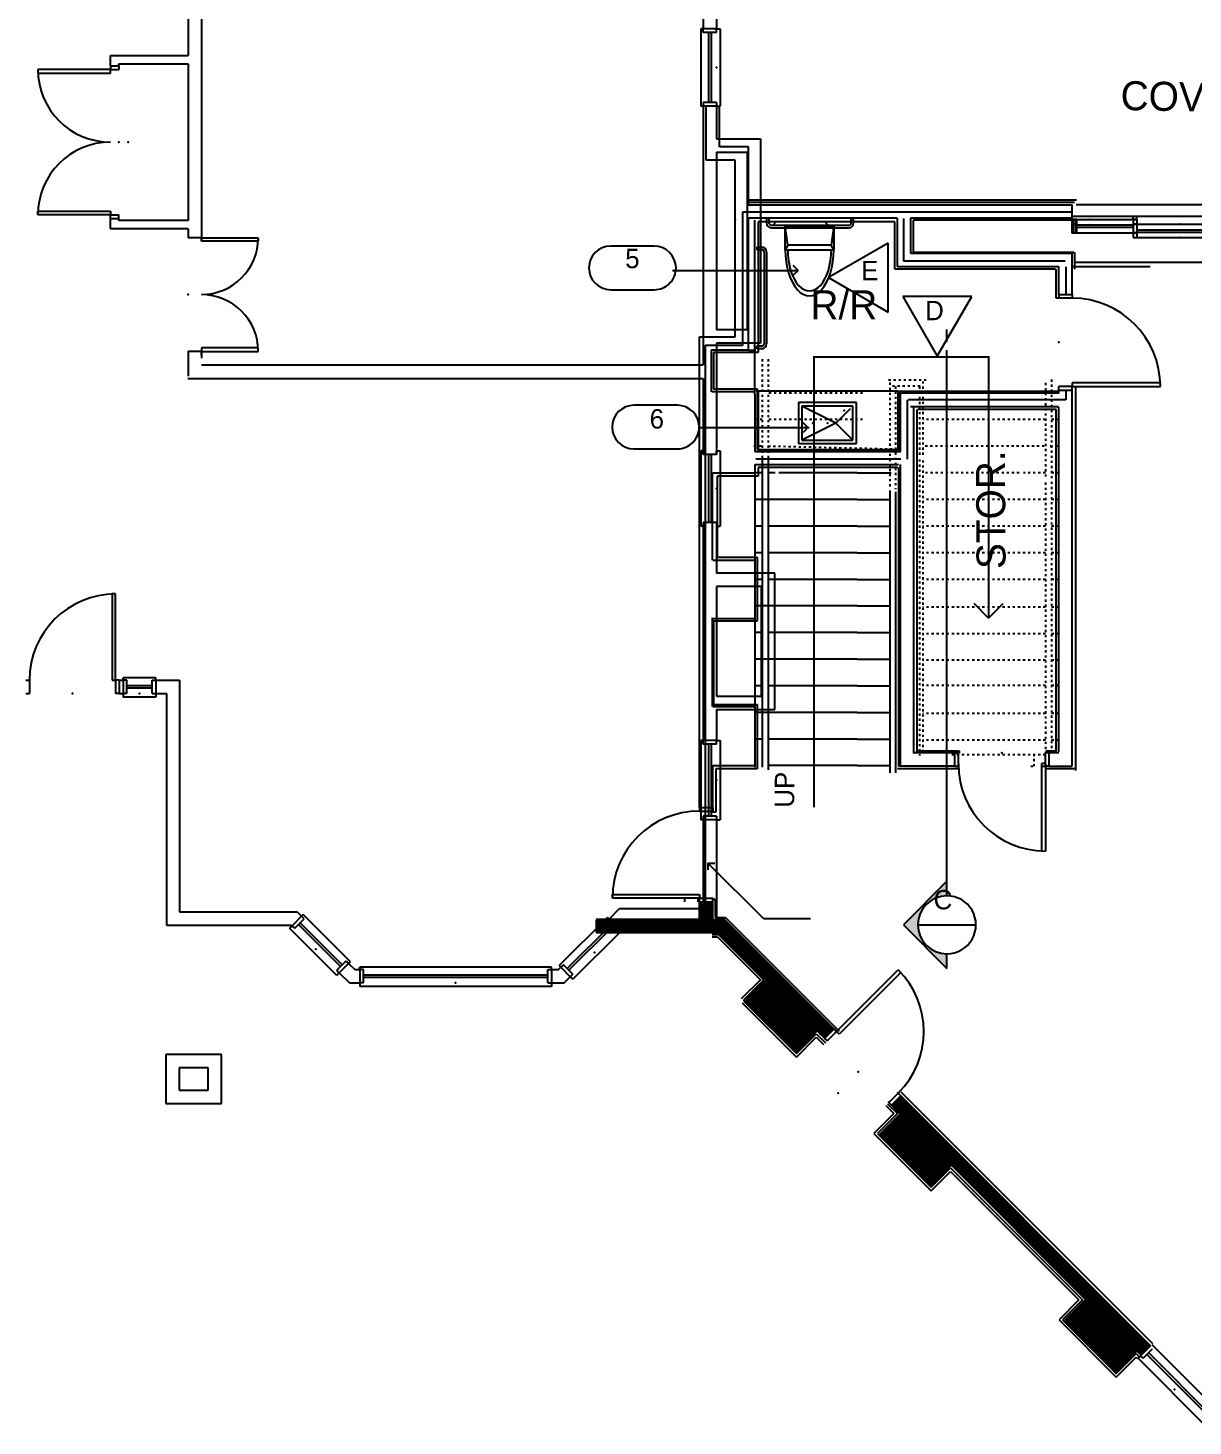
# Model space of a CAD drawing. Extents: x -92740 to -63661, y -15771 to -4391.
# Drawn here: x -84065 to -83583, y -9817 to -9239 of the extents above; entities that cross this region are included whole.
import ezdxf
from ezdxf.enums import TextEntityAlignment as Align

# ---------------------------------------------------------------- set-up
doc = ezdxf.new("R2010")
doc.units = 0
doc.header["$MEASUREMENT"] = 0
doc.linetypes.add('Dashed', pattern=[1, 0.3, -0.4, 0.3])
for name, color, linetype in [('1GWB', 2, 'Continuous'), ('1NOTES', 2, 'Continuous'), ('1PFNEW', 5, 'Continuous'), ('2NOTES', 1, 'Continuous'), ('B1NOTES', 2, 'Continuous'), ('B1PF', 5, 'Continuous'), ('B1WALLFILL', 1, 'Continuous'), ('B2CABINETS', 3, 'Continuous'), ('B2WINDOWS', 5, 'Continuous'), ('EXCABINETS', 8, 'Continuous'), ('EXDOORS', 3, 'Continuous'), ('EXPF', 5, 'Continuous'), ('EXWALLS', 1, 'Continuous'), ('EXWINDOW', 5, 'Continuous'), ('NEWALLS1', 1, 'Continuous'), ('NEWINDOW1', 5, 'Continuous')]:
    doc.layers.add(name, color=color, linetype=linetype)
doc.styles.add('DCADTXTSTYLE1', font='AVG_TP')
doc.linetypes.add('INSUL1', pattern='A,0,-1,[7,NGUYEN AD.shx,S=0.010204,R=0,X=-1,Y=0],0', length=1)
pattern_1 = [(45, (0, 0), (-0.11048543456, 0.11048543456), []), (-45, (0, 0), (0.11048543456, 0.11048543456), [])]

msp = doc.modelspace()

# ---------------------------------------------------------------- hatches: boundary and pattern name
at = {"layer": '1PFNEW', "linetype": 'Continuous', "ltscale": 12}
msp.add_hatch(color=2, dxfattribs=at).paths.add_polyline_path([(-83685, -9628), (-83703, -9610), (-83685, -9592), (-83685, -9598, 1), (-83685, -9622)], flags=0)
at = {"layer": 'B1WALLFILL', "linetype": 'Continuous', "ltscale": 12}
h = msp.add_hatch(dxfattribs=at)
h.set_pattern_fill('ansi37', color=1, scale=0.15625, style=0, pattern_type=2)
h.set_pattern_definition(pattern_1)
h.paths.add_polyline_path([(-83830, -9607.81), (-83787.31, -9607.81), (-83787.31, -9600.5), (-83781.81, -9600.5), (-83782, -9607.81), (-83776.92, -9607.81), (-83731.68, -9653.06), (-83735.57, -9656.94), (-83738.62, -9653.89), (-83747.14, -9662.42), (-83768.01, -9641.01), (-83759.76, -9632.76), (-83779.21, -9613.3), (-83830, -9613.3)], flags=0)
h = msp.add_hatch(dxfattribs=at)
h.set_pattern_fill('ansi37', color=1, scale=0.15625, style=0, pattern_type=2)
h.set_pattern_definition(pattern_1)
h.paths.add_polyline_path([(-83704.06, -9680.68), (-83707.94, -9684.57), (-83704.37, -9688.14), (-83712.89, -9696.67), (-83691.64, -9717.92), (-83683.12, -9709.39), (-83627.67, -9764.84), (-83636.19, -9773.37), (-83614.94, -9794.62), (-83606.42, -9786.09), (-83604.67, -9787.84), (-83600.78, -9783.95)], flags=0)

# ---------------------------------------------------------------- linework, layer by layer
at = {"layer": '1GWB', "color": 1, "linetype": 'Continuous', "ltscale": 12}
for p, q in [((-83631.47, -9310.5), (-83767, -9310.5)), ((-83632.3, -9311.5), (-83767, -9311.5)), ((-83782, -9614), (-83779.5, -9614)), ((-83782, -9615), (-83779.91, -9615)), ((-83779.91, -9615), (-83762, -9632.91)), ((-83779.5, -9614), (-83761, -9632.5)), ((-83762, -9632.59), (-83770, -9640.59)), ((-83762, -9632.91), (-83762, -9632.59)), ((-83761, -9632.5), (-83761, -9633)), ((-83761, -9633), (-83769, -9641)), ((-83769.71, -9642.21), (-83747.25, -9664.66)), ((-83769, -9641), (-83769, -9641.5)), ((-83769, -9641.5), (-83747.25, -9663.25)), ((-83747.25, -9663.25), (-83739, -9655)), ((-83739, -9655), (-83735.25, -9658.75)), ((-83747.25, -9664.66), (-83739, -9656.41)), ((-83739, -9656.41), (-83735.96, -9659.46)), ((-83710.21, -9684.71), (-83706.91, -9688)), ((-83709.5, -9684), (-83705.5, -9688)), ((-83706.91, -9688), (-83715.16, -9696.25)), ((-83705.5, -9688), (-83713.75, -9696.25)), ((-83715.16, -9696.25), (-83691.5, -9719.91)), ((-83713.75, -9696.25), (-83691.5, -9718.5)), ((-83691.5, -9718.5), (-83683.5, -9710.5)), ((-83691.5, -9719.91), (-83683.5, -9711.91)), ((-83683.5, -9710.5), (-83629, -9765)), ((-83683.5, -9711.91), (-83630.41, -9765)), ((-83630.41, -9765), (-83638.66, -9773.25)), ((-83629, -9765), (-83637.25, -9773.25)), ((-83638.66, -9773.25), (-83615, -9796.91)), ((-83637.25, -9773.25), (-83615, -9795.5)), ((-83615, -9795.5), (-83606.75, -9787.25)), ((-83615, -9796.91), (-83606.75, -9788.66)), ((-83606.75, -9787.25), (-83605.5, -9788.5)), ((-83606.75, -9788.66), (-83606.21, -9789.21))]:
    msp.add_line(p, q, dxfattribs=at)
at = {"layer": '1GWB', "color": 2, "linetype": 'INSUL1', "ltscale": 2.5}
for p, q in [((-83633.83, -9315.5), (-83769.5, -9315.5)), ((-83769.5, -9315.5), (-83769.5, -9370.5)), ((-83703, -9318), (-83703, -9335.5)), ((-83703, -9335.5), (-83636.13, -9335.5)), ((-83635.9, -9338), (-83635.9, -9349)), ((-83769.5, -9370.5), (-83785, -9370.5)), ((-83785, -9370.5), (-83785, -9610.5)), ((-83635.9, -9389.5), (-83635.9, -9393)), ((-83701.45, -9393), (-83701.45, -9417.5)), ((-83635.9, -9393), (-83701, -9393)), ((-83704, -9417.5), (-83764, -9417.5)), ((-83780.5, -9610.5), (-83778.5, -9610.5)), ((-83778.5, -9610.5), (-83733.75, -9655.25)), ((-83705.75, -9683.25), (-83603.25, -9785.75))]:
    msp.add_line(p, q, dxfattribs=at)
at = {"layer": '1GWB', "color": 2, "linetype": 'Continuous', "ltscale": 12}
for p, q in [((-83706.5, -9319.5), (-83763, -9319.5)), ((-83763, -9319.5), (-83763, -9373.5)), ((-83706.5, -9339), (-83706.5, -9319.5)), ((-83633.36, -9318.75), (-83699, -9318.75)), ((-83699, -9318.75), (-83699, -9332)), ((-83646, -9318), (-83646.75, -9318.75)), ((-83699, -9332), (-83632.58, -9332)), ((-83632.24, -9332), (-83632.24, -9339)), ((-83640.06, -9339), (-83706.5, -9339)), ((-83639.9, -9351), (-83639.9, -9339)), ((-83638.9, -9351), (-83639.9, -9351)), ((-83763, -9373.5), (-83781.5, -9373.5)), ((-83781.5, -9373.5), (-83781.5, -9388.5)), ((-83781.5, -9388.5), (-83763.5, -9388.5)), ((-83763.5, -9388.5), (-83763.5, -9413.5)), ((-83705.5, -9389.5), (-83638.9, -9389.5)), ((-83704.45, -9413.5), (-83704.45, -9389.5)), ((-83631.9, -9388), (-83631.9, -9546.24)), ((-83697.45, -9397), (-83697.45, -9538.5)), ((-83639.9, -9397), (-83697, -9397)), ((-83639.9, -9538.26), (-83639.9, -9397)), ((-83763.5, -9413.5), (-83716.5, -9413.5)), ((-83751.5, -9413.5), (-83704.5, -9413.5)), ((-83763, -9424.5), (-83780, -9424.5)), ((-83780, -9424.5), (-83780, -9458)), ((-83705.5, -9421), (-83763, -9421)), ((-83763, -9421), (-83763, -9424.5)), ((-83704.95, -9544.58), (-83704.95, -9421)), ((-83780, -9458), (-83763.5, -9458)), ((-83763.5, -9458), (-83763.5, -9484.5)), ((-83763.5, -9484.5), (-83781.5, -9484.5)), ((-83781.5, -9484.5), (-83781.5, -9519)), ((-83781.5, -9519), (-83763.5, -9519)), ((-83763.5, -9519), (-83763.5, -9545.5)), ((-83696.9, -9538.03), (-83679.9, -9538.03)), ((-83679.9, -9538.03), (-83679.9, -9539.03)), ((-83643.9, -9539.03), (-83643.9, -9538.03)), ((-83643.9, -9538.03), (-83639.9, -9538.03)), ((-83763.5, -9545.5), (-83780.5, -9545.5)), ((-83780.5, -9545.5), (-83780.5, -9563.5)), ((-83692.9, -9545.53), (-83705.4, -9545.53)), ((-83680.4, -9545.53), (-83692.9, -9545.53)), ((-83631.9, -9545.53), (-83643.9, -9545.53)), ((-83780.5, -9563.5), (-83782.5, -9563.5)), ((-83781.5, -9599), (-83780.75, -9599.75)), ((-83780.75, -9599.75), (-83780.75, -9607)), ((-83780.75, -9607), (-83776.5, -9607)), ((-83776.5, -9607), (-83729.5, -9654)), ((-83704, -9679), (-83600, -9783))]:
    msp.add_line(p, q, dxfattribs=at)
at = {"layer": '1NOTES', "color": 2, "linetype": 'Continuous', "ltscale": 12}
for p, q in [((-83760.76, -9607.52), (-83783.79, -9584.49)), ((-83741.39, -9607.52), (-83760.76, -9607.52))]:
    msp.add_line(p, q, dxfattribs=at)
at = {"layer": '1NOTES', "color": 1, "linetype": 'Continuous', "ltscale": 12}
for q in [(-83780.96, -9584.49), (-83783.79, -9587.32)]:
    msp.add_line((-83783.79, -9584.49), q, dxfattribs=at)
at = {"layer": '1PFNEW', "color": 1, "linetype": 'Continuous', "ltscale": 12}
for p, q in [((-83685, -9369), (-83685, -9364)), ((-83685, -9598), (-83685, -9372.5))]:
    msp.add_line(p, q, dxfattribs=at)
at = {"layer": '1PFNEW', "color": 2, "linetype": 'Continuous', "ltscale": 12}
for p, q in [((-83685, -9592), (-83703, -9610)), ((-83685, -9598), (-83685, -9592)), ((-83703, -9610), (-83685, -9628)), ((-83697, -9610), (-83673, -9610)), ((-83685, -9628), (-83685, -9622))]:
    msp.add_line(p, q, dxfattribs=at)
for start, end in [(90, 269.99999), (269.99999, 450.00001)]:
    msp.add_arc((-83685, -9610), 12, start, end, dxfattribs=at)
at = {"layer": 'B1NOTES', "color": 1, "linetype": 'Continuous', "ltscale": 18}
for p, q in [((-83806, -9329.5), (-83824, -9329.5)), ((-83797, -9338.5), (-83797, -9338.5)), ((-83824, -9347.5), (-83806, -9347.5)), ((-83796.4, -9395.27), (-83814.4, -9395.27)), ((-83787.4, -9404.27), (-83787.4, -9404.27)), ((-83814.4, -9413.27), (-83796.4, -9413.27))]:
    msp.add_line(p, q, dxfattribs=at)
at = {"layer": 'B1NOTES', "color": 2, "linetype": 'Continuous', "ltscale": 18}
for p, q in [((-83709.25, -9328.21), (-83734, -9342.5)), ((-83709.25, -9356.79), (-83709.25, -9328.21)), ((-83734, -9342.5), (-83709.25, -9356.79)), ((-83674.71, -9350.25), (-83703.29, -9350.25)), ((-83703.29, -9350.25), (-83689, -9375)), ((-83689, -9375), (-83674.71, -9350.25))]:
    msp.add_line(p, q, dxfattribs=at)
at = {"layer": 'B1NOTES', "color": 1, "linetype": 'Continuous', "ltscale": 12}
for p, q in [((-83746.5, -9339.5), (-83748.5, -9337.5)), ((-83746.5, -9339.5), (-83748.5, -9341.5)), ((-83742.5, -9404.5), (-83744.5, -9402.5)), ((-83742.5, -9404.5), (-83744.5, -9406.5))]:
    msp.add_line(p, q, dxfattribs=at)
at = {"layer": 'B1NOTES', "color": 2, "linetype": 'Continuous', "ltscale": 12}
for p, q in [((-83798.5, -9339.5), (-83746.5, -9339.5)), ((-83787.5, -9404.5), (-83742, -9404.5))]:
    msp.add_line(p, q, dxfattribs=at)
at = {"layer": 'B1NOTES', "color": 1, "linetype": 'Continuous', "ltscale": 18}
for centre, start, end in [((-83824, -9338.5), 90, 180), ((-83806, -9338.5), 0, 90), ((-83824, -9338.5), 180, 269.99999), ((-83806, -9338.5), 269.99999, 360), ((-83814.4, -9404.27), 90, 180), ((-83796.4, -9404.27), 0, 90), ((-83814.4, -9404.27), 180, 269.99999), ((-83796.4, -9404.27), 269.99999, 360)]:
    msp.add_arc(centre, 9, start, end, dxfattribs=at)
at = {"layer": 'B1PF', "color": 5, "linetype": 'Continuous', "ltscale": 12}
for p, q in [((-83722.42, -9394.13), (-83746.42, -9394.13)), ((-83746.42, -9394.13), (-83746.42, -9411.13)), ((-83723.92, -9395.63), (-83744.92, -9395.63)), ((-83744.92, -9395.63), (-83744.92, -9409.63)), ((-83730.92, -9402.63), (-83744.92, -9395.63)), ((-83723.92, -9409.63), (-83723.92, -9395.63)), ((-83722.42, -9411.13), (-83722.42, -9394.13)), ((-83730.92, -9402.63), (-83724.92, -9396.63)), ((-83730.92, -9402.63), (-83744.92, -9409.63)), ((-83723.92, -9409.63), (-83730.92, -9402.63)), ((-83746.42, -9411.13), (-83722.42, -9411.13)), ((-83744.92, -9409.63), (-83723.92, -9409.63))]:
    msp.add_line(p, q, dxfattribs=at)
msp.add_point((-83740.42, -9402.63), dxfattribs=at)
at = {"layer": 'B2CABINETS', "color": 3, "linetype": 'Continuous', "ltscale": 12}
for p, q in [((-83705.5, -9389.49), (-83763.92, -9389.49)), ((-83763, -9389.49), (-83763, -9413.59)), ((-83705.16, -9413.59), (-83705.16, -9389.49)), ((-83762.92, -9413.59), (-83717, -9413.59))]:
    msp.add_line(p, q, dxfattribs=at)
at = {"layer": 'B2WINDOWS', "color": 5, "linetype": 'Continuous', "ltscale": 12}
for p, q in [((-83604.94, -9788.12), (-83606, -9789.18)), ((-83603.88, -9789.18), (-83604.94, -9788.12)), ((-83603.88, -9789.18), (-83599.99, -9785.29)), ((-83602.29, -9787.59), (-83576.42, -9813.46)), ((-83601.58, -9786.88), (-83575.71, -9812.75)), ((-83600.25, -9783.43), (-83572.26, -9811.42)), ((-83606, -9789.18), (-83578.01, -9817.17))]:
    msp.add_line(p, q, dxfattribs=at)
msp.add_point((-83590.94, -9802.11), dxfattribs=at)
at = {"layer": 'EXCABINETS', "color": 9, "linetype": 'Dashed', "ltscale": 3}
for p, q in [((-83761.36, -9376.21), (-83761.36, -9418.21)), ((-83758.86, -9376.21), (-83758.86, -9419.21)), ((-83693.52, -9384.91), (-83709.27, -9384.91)), ((-83708.65, -9385.9), (-83708.65, -9430)), ((-83696.12, -9387.39), (-83707.62, -9387.39)), ((-83706.29, -9387.55), (-83706.29, -9430)), ((-83696.32, -9387.55), (-83696.32, -9416.26)), ((-83694.9, -9385.43), (-83694.9, -9416.96)), ((-83644.27, -9386.03), (-83644.27, -9425.47)), ((-83641.77, -9384.61), (-83641.77, -9425.82)), ((-83719.86, -9390.23), (-83758.86, -9390.23)), ((-83761.36, -9401.21), (-83764.36, -9401.21)), ((-83719.86, -9401.21), (-83758.86, -9401.21)), ((-83644.27, -9401.21), (-83695, -9401.21)), ((-83638.77, -9401.21), (-83641.77, -9401.21)), ((-83761.86, -9412.21), (-83764.86, -9412.21)), ((-83705.5, -9413.5), (-83759.36, -9412.21)), ((-83644.77, -9412.21), (-83695, -9412.21)), ((-83639.27, -9412.21), (-83642.27, -9412.21)), ((-83696.32, -9417.67), (-83696.32, -9539.98)), ((-83694.9, -9418.03), (-83694.9, -9538.8)), ((-83655.17, -9423.21), (-83695, -9423.21)), ((-83644.27, -9423.21), (-83653.4, -9423.21)), ((-83638.77, -9423.21), (-83641.77, -9423.21)), ((-83644.27, -9427.24), (-83644.27, -9539.21)), ((-83641.77, -9426.89), (-83641.77, -9538.03)), ((-83644.27, -9434.21), (-83694.5, -9434.21)), ((-83638.77, -9434.21), (-83641.77, -9434.21)), ((-83644.27, -9445.21), (-83695, -9445.21)), ((-83638.77, -9445.21), (-83641.77, -9445.21)), ((-83644.27, -9456.21), (-83695, -9456.21)), ((-83638.77, -9456.21), (-83641.77, -9456.21)), ((-83644.27, -9467.32), (-83695, -9467.32)), ((-83638.77, -9467.32), (-83641.77, -9467.32)), ((-83644.27, -9478.66), (-83695, -9478.66)), ((-83638.77, -9478.66), (-83641.77, -9478.66)), ((-83644.27, -9489.76), (-83695, -9489.76)), ((-83638.77, -9489.76), (-83641.77, -9489.76)), ((-83644.27, -9500.63), (-83694.5, -9500.63)), ((-83638.77, -9500.63), (-83641.77, -9500.63)), ((-83644.27, -9511.02), (-83693.5, -9511.02)), ((-83638.77, -9511.02), (-83641.77, -9511.02)), ((-83644.27, -9522.6), (-83695, -9522.6)), ((-83638.77, -9522.6), (-83641.77, -9522.6)), ((-83644.27, -9533.7), (-83695, -9533.7)), ((-83638.77, -9533.7), (-83641.77, -9533.7)), ((-83644.27, -9539.74), (-83684.27, -9539.74))]:
    msp.add_line(p, q, dxfattribs=at)
at = {"layer": 'EXCABINETS', "color": 1, "linetype": 'Continuous', "ltscale": 12}
msp.add_line((-83639.27, -9390.23), (-83704, -9390.23), dxfattribs=at)
at = {"layer": 'EXCABINETS', "color": 8, "linetype": 'Continuous', "ltscale": 12}
for p, q in [((-83644.27, -9390.23), (-83681.75, -9390.23)), ((-83638.77, -9390.23), (-83641.77, -9390.23)), ((-83761.36, -9417.21), (-83761.36, -9511.21)), ((-83758.86, -9417.21), (-83758.86, -9511.21)), ((-83764.36, -9423.21), (-83764.36, -9511.21)), ((-83761.36, -9423.21), (-83764.36, -9423.21)), ((-83756, -9423.21), (-83758.86, -9423.21)), ((-83722.15, -9423.21), (-83754.5, -9423.21)), ((-83722.15, -9423.21), (-83708, -9423.21)), ((-83708.65, -9430.5), (-83708.65, -9547.21)), ((-83722.15, -9434.21), (-83764.36, -9434.21)), ((-83722.15, -9434.21), (-83708.5, -9434.21)), ((-83706.29, -9431), (-83706.29, -9547.21)), ((-83761.36, -9445.21), (-83764.36, -9445.21)), ((-83722.15, -9445.23), (-83758.86, -9445.23)), ((-83722.15, -9445.23), (-83708.5, -9445.23)), ((-83761.86, -9456.21), (-83764.36, -9456.21)), ((-83722.15, -9456.21), (-83758.86, -9456.21)), ((-83722.15, -9456.21), (-83708.5, -9456.21)), ((-83761.36, -9467.21), (-83764.36, -9467.21)), ((-83722.15, -9467.21), (-83758.86, -9467.21)), ((-83722.15, -9467.21), (-83708.5, -9467.21)), ((-83722.15, -9478.21), (-83764.36, -9478.21)), ((-83722.15, -9478.21), (-83708.5, -9478.21)), ((-83761.36, -9489.21), (-83764.36, -9489.21)), ((-83722.15, -9489.21), (-83758.86, -9489.21)), ((-83722.15, -9489.21), (-83709, -9489.21)), ((-83722.15, -9500.21), (-83764.36, -9500.21)), ((-83722.15, -9500.21), (-83708.5, -9500.21)), ((-83764.36, -9510.21), (-83764.36, -9544.89)), ((-83761.36, -9511.21), (-83764.36, -9511.21)), ((-83761.36, -9511.21), (-83761.36, -9544.89)), ((-83758.86, -9510.21), (-83758.86, -9545.96)), ((-83722.15, -9511.21), (-83758.86, -9511.21)), ((-83722.15, -9511.21), (-83708.5, -9511.21)), ((-83722.15, -9522.21), (-83764.36, -9522.21)), ((-83722.15, -9522.21), (-83708.5, -9522.21)), ((-83761.36, -9533.21), (-83764.36, -9533.21)), ((-83722.15, -9533.21), (-83758.86, -9533.21)), ((-83722.15, -9533.21), (-83708.5, -9533.21)), ((-83722.15, -9544.21), (-83758.86, -9544.21)), ((-83722.15, -9544.21), (-83708.5, -9544.21))]:
    msp.add_line(p, q, dxfattribs=at)
at = {"layer": 'EXCABINETS', "color": 1, "linetype": 'Continuous', "ltscale": 6}
for p, q in [((-83698.82, -9395.99), (-83698.82, -9423.42)), ((-83698.82, -9423.21), (-83698.82, -9539.04))]:
    msp.add_line(p, q, dxfattribs=at)
at = {"layer": 'EXDOORS', "color": 8, "linetype": 'Continuous', "ltscale": 12}
for p, q in [((-84030.79, -9256.5), (-84060.79, -9256.5)), ((-84060.79, -9256.5), (-84060.79, -9258)), ((-84030.79, -9255), (-84030.79, -9256.5)), ((-84030.79, -9256.5), (-84027.29, -9256.5)), ((-84030.79, -9258), (-84030.79, -9256.5)), ((-84027.29, -9255), (-84027.29, -9256.5)), ((-84060.79, -9258), (-84030.79, -9258)), ((-84060.79, -9316.5), (-84060.79, -9315)), ((-84060.79, -9315), (-84030.79, -9315)), ((-84030.79, -9315), (-84030.79, -9316.5)), ((-84030.79, -9316.5), (-84060.79, -9316.5)), ((-84030.79, -9318), (-84030.79, -9316.5)), ((-84030.79, -9316.5), (-84027.29, -9316.5)), ((-84027.29, -9318), (-84027.29, -9316.5)), ((-83998.7, -9324.5), (-83998.7, -9326)), ((-83993.2, -9326), (-83998.7, -9326)), ((-83993.2, -9324.5), (-83993.2, -9326)), ((-83993.2, -9326), (-83969.7, -9326)), ((-83993.2, -9327.5), (-83993.2, -9326)), ((-83969.7, -9326), (-83969.7, -9327.5)), ((-83969.7, -9327.5), (-83993.2, -9327.5)), ((-83969.7, -9371.5), (-83993.2, -9371.5)), ((-83993.2, -9371.5), (-83993.2, -9373)), ((-83969.7, -9373), (-83969.7, -9371.5)), ((-83993.2, -9373), (-83998.7, -9373)), ((-83993.2, -9374.5), (-83993.2, -9373)), ((-83993.2, -9373), (-83969.7, -9373)), ((-84028.65, -9473.25), (-84030.15, -9473.25)), ((-84030.15, -9473.25), (-84030.15, -9508.92)), ((-84028.65, -9508.92), (-84028.65, -9473.25)), ((-84065.83, -9508.92), (-84064.33, -9508.92)), ((-84064.33, -9508.92), (-84064.33, -9514.42)), ((-84030.15, -9508.92), (-84028.65, -9508.92)), ((-84027.15, -9508.92), (-84028.65, -9508.92)), ((-84028.65, -9508.92), (-84028.65, -9514.42)), ((-84065.83, -9514.42), (-84064.33, -9514.42)), ((-84027.15, -9514.42), (-84028.65, -9514.42)), ((-83787.31, -9561.5), (-83787.31, -9563)), ((-83787.31, -9563), (-83781.81, -9563)), ((-83781.81, -9561.5), (-83781.81, -9563)), ((-83823.31, -9599), (-83823.31, -9597.5)), ((-83823.31, -9597.5), (-83787.31, -9597.5)), ((-83787.31, -9597.5), (-83787.31, -9599)), ((-83787.31, -9599), (-83823.31, -9599)), ((-83793.31, -9600.5), (-83793.31, -9599)), ((-83787.81, -9600.5), (-83787.81, -9599)), ((-83787.31, -9600.5), (-83787.31, -9599)), ((-83787.31, -9599), (-83781.81, -9599)), ((-83781.81, -9600.5), (-83781.81, -9599))]:
    msp.add_line(p, q, dxfattribs=at)
at = {"layer": 'EXDOORS', "color": 3, "linetype": 'Continuous', "ltscale": 12}
for p, q in [((-83638.77, -9349.5), (-83638.77, -9351)), ((-83633.27, -9349.5), (-83633.27, -9351)), ((-83633.27, -9351), (-83638.77, -9351)), ((-83638.77, -9389), (-83638.77, -9387.5)), ((-83633.27, -9387.5), (-83638.77, -9387.5)), ((-83596.77, -9386), (-83633.27, -9386)), ((-83633.27, -9386), (-83633.27, -9387.5)), ((-83633.27, -9389), (-83633.27, -9387.5)), ((-83633.27, -9387.5), (-83596.77, -9387.5)), ((-83596.77, -9387.5), (-83596.77, -9386)), ((-83681.77, -9538.95), (-83680.27, -9538.95)), ((-83680.27, -9544.45), (-83680.27, -9538.95)), ((-83642.77, -9538.95), (-83644.27, -9538.95)), ((-83644.27, -9544.45), (-83644.27, -9538.95)), ((-83681.77, -9544.45), (-83680.27, -9544.45)), ((-83645.77, -9579.27), (-83645.77, -9543.27)), ((-83644.27, -9543.36), (-83645.77, -9543.36)), ((-83645.77, -9544.45), (-83644.27, -9544.45)), ((-83644.27, -9543.5), (-83644.27, -9579.5)), ((-83642.77, -9544.45), (-83644.27, -9544.45)), ((-83730.62, -9654.12), (-83705.12, -9628.62)), ((-83704.06, -9629.68), (-83729.56, -9655.18)), ((-83705.12, -9628.62), (-83704.06, -9629.68)), ((-83730.62, -9654.12), (-83734.51, -9658.01)), ((-83731.68, -9653.06), (-83730.62, -9654.12)), ((-83729.56, -9655.18), (-83730.62, -9654.12)), ((-83735.57, -9656.94), (-83734.51, -9658.01)), ((-83705.12, -9679.62), (-83709.01, -9683.51)), ((-83707.94, -9684.57), (-83709.01, -9683.51)), ((-83704.06, -9680.68), (-83705.12, -9679.62))]:
    msp.add_line(p, q, dxfattribs=at)
at = {"layer": 'EXDOORS', "color": 9, "linetype": 'Dashed', "ltscale": 3}
for p, q in [((-83648.88, -9544.45), (-83648.88, -9538.95)), ((-83650.38, -9544.45), (-83648.88, -9544.45))]:
    msp.add_line(p, q, dxfattribs=at)
at = {"layer": 'EXDOORS', "color": 8, "linetype": 'Continuous', "ltscale": 12}
for centre, radius, start, end in [((-84030.79, -9256.5), 30, 180, 270), ((-84030.79, -9316.5), 30, 90, 180), ((-83993.2, -9326), 23.5, 270, 360), ((-83993.2, -9373), 23.5, 0, 90), ((-84028.65, -9508.92), 35.67, 90, 180), ((-83787.31, -9599), 36, 90, 180)]:
    msp.add_arc(centre, radius, start, end, dxfattribs=at)
at = {"layer": 'EXDOORS', "color": 3, "linetype": 'Continuous', "ltscale": 12}
for centre, radius, start, end in [((-83633.27, -9387.5), 36.5, 0, 90), ((-83644.27, -9543.5), 36, 180, 270), ((-83730.62, -9654.12), 36.06, 315, 405)]:
    msp.add_arc(centre, radius, start, end, dxfattribs=at)
at = {"layer": 'EXDOORS', "color": 8, "linetype": 'Continuous', "ltscale": 12}
for p in [(-84027.29, -9286.5), (-84023.5, -9286.5), (-83998.7, -9349.5), (-84046.49, -9514.42)]:
    msp.add_point(p, dxfattribs=at)
at = {"layer": 'EXDOORS', "color": 3, "linetype": 'Continuous', "ltscale": 12}
for p in [(-83638.77, -9369.25), (-83727.54, -9397.36), (-83706.19, -9398.49), (-83662.27, -9538.95), (-83721.76, -9670.76), (-83730.01, -9679.54)]:
    msp.add_point(p, dxfattribs=at)
at = {"layer": 'EXPF', "color": 5, "linetype": 'Continuous', "ltscale": 0.03125}
for p, q in [((-83751.81, -9321.03), (-83731.81, -9321.03)), ((-83750.81, -9329.03), (-83751.81, -9321.03)), ((-83751.81, -9331.03), (-83751.81, -9321.03)), ((-83731.81, -9321.03), (-83732.81, -9329.03)), ((-83731.81, -9321.03), (-83731.81, -9331.03)), ((-83731.81, -9328.03), (-83731.81, -9321.03)), ((-83750.81, -9329.03), (-83751.81, -9331.03)), ((-83751.81, -9331.03), (-83731.81, -9331.03)), ((-83732.81, -9329.03), (-83750.81, -9329.03)), ((-83731.81, -9331.03), (-83732.81, -9329.03))]:
    msp.add_line(p, q, dxfattribs=at)
for major_axis, ratio in [((0, 19), 0.526316), ((0, 17), 0.529412)]:
    msp.add_ellipse((-83741.81, -9331.03), major_axis=major_axis, ratio=ratio, start_param=1.570796, end_param=4.712389, dxfattribs=at)
at = {"layer": 'EXWALLS', "color": 8, "linetype": 'Continuous', "ltscale": 12}
for p, q in [((-83998.7, -9027.03), (-83998.7, -9250.69)), ((-83993.2, -9136.73), (-83993.2, -9326.75)), ((-83785.76, -9175.26), (-83785.76, -9239.63)), ((-83780.26, -9175.26), (-83780.26, -9239.63)), ((-83786.76, -9239.63), (-83786.76, -9271.69)), ((-83785.76, -9239.63), (-83786.76, -9239.63)), ((-83780.26, -9239.63), (-83785.76, -9239.63)), ((-83785.76, -9241.13), (-83785.76, -9239.63)), ((-83780.26, -9241.13), (-83780.26, -9239.63)), ((-83780.26, -9239.63), (-83778.76, -9239.63)), ((-83778.76, -9239.63), (-83778.76, -9271.69)), ((-83780.26, -9241.13), (-83785.76, -9241.13)), ((-83783.51, -9241.13), (-83783.51, -9270.19)), ((-83782.51, -9241.13), (-83782.51, -9270.19)), ((-84030.79, -9255), (-84030.79, -9250.69)), ((-84030.79, -9250.69), (-83998.7, -9250.69)), ((-84030.79, -9255), (-84027.29, -9255)), ((-84027.29, -9255), (-84027.29, -9254.19)), ((-84027.29, -9254.19), (-83998.7, -9254.19)), ((-83998.7, -9254.19), (-83998.7, -9318.85)), ((-83785.76, -9271.69), (-83786.76, -9271.69)), ((-83780.26, -9270.19), (-83785.76, -9270.19)), ((-83785.76, -9270.19), (-83785.76, -9271.69)), ((-83780.26, -9271.69), (-83785.76, -9271.69)), ((-83785.76, -9271.69), (-83785.76, -9378.55)), ((-83780.26, -9270.19), (-83780.26, -9271.69)), ((-83780.26, -9271.69), (-83780.26, -9285.11)), ((-83780.26, -9271.69), (-83778.76, -9271.69)), ((-83780.26, -9285.11), (-83762.13, -9285.11)), ((-83762.13, -9285.11), (-83762.13, -9369.62)), ((-83780.26, -9290.61), (-83780.26, -9364.12)), ((-83780.26, -9290.61), (-83767.63, -9290.61)), ((-83767.63, -9290.61), (-83767.63, -9364.12)), ((-84030.79, -9322.35), (-84030.79, -9318)), ((-84030.79, -9318), (-84027.29, -9318)), ((-84027.29, -9318.85), (-84027.29, -9318)), ((-83998.7, -9318.85), (-84027.29, -9318.85)), ((-83998.7, -9322.35), (-84030.79, -9322.35)), ((-83998.7, -9322.35), (-83998.7, -9326)), ((-83767.63, -9364.12), (-83780.26, -9364.12)), ((-83780.26, -9369.62), (-83780.26, -9415.66)), ((-83762.13, -9369.62), (-83780.26, -9369.62)), ((-83998.7, -9372.9), (-83998.7, -9383.18)), ((-83993.2, -9373), (-83993.2, -9375.79)), ((-83993.12, -9378.55), (-83785.76, -9378.55)), ((-83998.79, -9384.18), (-83785.76, -9384.18)), ((-83785.76, -9384.18), (-83785.76, -9415.66)), ((-83785.76, -9443.77), (-83785.76, -9533.79)), ((-83780.26, -9444.01), (-83780.26, -9464.66)), ((-83756.21, -9464.66), (-83780.26, -9464.66)), ((-83756.21, -9521), (-83756.21, -9464.66)), ((-83780.26, -9470.16), (-83780.26, -9515.5)), ((-83761.71, -9470.16), (-83780.26, -9470.16)), ((-83761.71, -9515.5), (-83761.71, -9470.16)), ((-84027.15, -9508.92), (-84025.48, -9508.92)), ((-84027.15, -9508.92), (-84027.15, -9514.42)), ((-84025.48, -9508.92), (-84025.48, -9514.42)), ((-84012.03, -9508.92), (-84002.2, -9508.92)), ((-84012.03, -9508.92), (-84012.03, -9514.42)), ((-84002.2, -9508.92), (-84002.2, -9604.6)), ((-84027.15, -9514.42), (-84025.48, -9514.42)), ((-84012.03, -9514.42), (-84007.7, -9514.42)), ((-84007.7, -9514.42), (-84007.7, -9610.1)), ((-83780.26, -9515.5), (-83761.71, -9515.5)), ((-83780.26, -9521), (-83780.26, -9533.79)), ((-83780.26, -9521), (-83756.21, -9521)), ((-83780.26, -9533.79), (-83785.76, -9533.79)), ((-83780.26, -9566.56), (-83785.76, -9566.56)), ((-83785.76, -9566.56), (-83785.76, -9603.27)), ((-83780.26, -9566.56), (-83780.26, -9608.77)), ((-83824.67, -9607.64), (-83820.3, -9603.27)), ((-83820.3, -9603.27), (-83785.76, -9603.27)), ((-84002.2, -9604.6), (-83953.68, -9604.6)), ((-83951.81, -9606.47), (-83955.7, -9610.36)), ((-83953.68, -9604.6), (-83951.81, -9606.47)), ((-83824.67, -9607.64), (-83820.78, -9611.53)), ((-83820.78, -9611.53), (-83818.02, -9608.77)), ((-83818.02, -9608.77), (-83780.26, -9608.77)), ((-84007.7, -9610.1), (-83955.96, -9610.1)), ((-83955.96, -9610.1), (-83955.7, -9610.36)), ((-83932.33, -9625.96), (-83936.21, -9629.85)), ((-83932.33, -9625.96), (-83929.76, -9628.52)), ((-83936.21, -9629.85), (-83932.04, -9634.02)), ((-83929.76, -9628.52), (-83927.71, -9628.52)), ((-83927.71, -9628.52), (-83927.71, -9634.02)), ((-83848.52, -9628.52), (-83845.55, -9628.52)), ((-83848.52, -9628.52), (-83848.52, -9634.02)), ((-83845.55, -9628.52), (-83844.6, -9627.57)), ((-83844.6, -9627.57), (-83840.71, -9631.46)), ((-83843.27, -9634.02), (-83840.71, -9631.46)), ((-83932.04, -9634.02), (-83927.71, -9634.02)), ((-83848.52, -9634.02), (-83843.27, -9634.02)), ((-84007.91, -9663.61), (-84007.91, -9683.81)), ((-83984.88, -9663.61), (-84007.91, -9663.61)), ((-83984.88, -9683.81), (-83984.88, -9663.61)), ((-84002.41, -9669.11), (-84002.41, -9678.31)), ((-83990.38, -9669.11), (-84002.41, -9669.11)), ((-83990.38, -9678.31), (-83990.38, -9669.11)), ((-84002.41, -9678.31), (-83990.38, -9678.31)), ((-84007.91, -9683.81), (-83984.88, -9683.81))]:
    msp.add_line(p, q, dxfattribs=at)
msp.add_point((-83780.26, -9255.66), dxfattribs=at)
at = {"layer": 'EXWINDOW', "color": 8, "linetype": 'Continuous', "ltscale": 12}
for p, q in [((-83786.76, -9414.05), (-83786.76, -9445.22)), ((-83785.76, -9414.05), (-83786.76, -9414.05)), ((-83785.76, -9415.55), (-83785.76, -9414.05)), ((-83780.26, -9415.55), (-83785.76, -9415.55)), ((-83783.51, -9415.55), (-83783.51, -9443.72)), ((-83782.51, -9415.55), (-83782.51, -9443.72)), ((-83780.26, -9415.55), (-83780.26, -9414.05)), ((-83780.26, -9414.05), (-83778.76, -9414.05)), ((-83778.76, -9414.05), (-83778.76, -9445.22)), ((-83785.76, -9445.22), (-83786.76, -9445.22)), ((-83780.26, -9443.72), (-83785.76, -9443.72)), ((-83785.76, -9443.72), (-83785.76, -9445.22)), ((-83780.26, -9443.72), (-83780.26, -9445.22)), ((-83780.26, -9445.22), (-83778.76, -9445.22)), ((-84012.03, -9507.92), (-84025.48, -9507.92)), ((-84025.48, -9508.92), (-84025.48, -9507.92)), ((-84023.98, -9508.92), (-84025.48, -9508.92)), ((-84023.98, -9514.42), (-84023.98, -9508.92)), ((-84013.53, -9511.17), (-84023.98, -9511.17)), ((-84013.53, -9514.42), (-84013.53, -9508.92)), ((-84013.53, -9508.92), (-84012.03, -9508.92)), ((-84012.03, -9508.92), (-84012.03, -9507.92)), ((-84023.98, -9514.42), (-84025.48, -9514.42)), ((-84025.48, -9514.42), (-84025.48, -9515.92)), ((-84012.03, -9515.92), (-84025.48, -9515.92)), ((-84013.53, -9512.17), (-84023.98, -9512.17)), ((-84013.53, -9514.42), (-84012.03, -9514.42)), ((-84012.03, -9514.42), (-84012.03, -9515.92)), ((-83786.76, -9533.79), (-83786.76, -9566.56)), ((-83785.76, -9533.79), (-83786.76, -9533.79)), ((-83785.76, -9535.29), (-83785.76, -9533.79)), ((-83780.26, -9535.29), (-83780.26, -9533.79)), ((-83780.26, -9533.79), (-83778.76, -9533.79)), ((-83778.76, -9533.79), (-83778.76, -9566.56)), ((-83780.26, -9535.29), (-83785.76, -9535.29)), ((-83783.51, -9535.29), (-83783.51, -9565.06)), ((-83782.51, -9535.29), (-83782.51, -9565.06)), ((-83785.76, -9566.56), (-83786.76, -9566.56)), ((-83780.26, -9565.06), (-83785.76, -9565.06)), ((-83785.76, -9565.06), (-83785.76, -9566.56)), ((-83780.26, -9565.06), (-83780.26, -9566.56)), ((-83780.26, -9566.56), (-83778.76, -9566.56)), ((-83954.64, -9611.42), (-83950.75, -9607.53)), ((-83934.98, -9626.49), (-83952.34, -9609.13)), ((-83951.81, -9606.47), (-83951.1, -9605.77)), ((-83950.75, -9607.53), (-83951.81, -9606.47)), ((-83931.62, -9625.25), (-83951.1, -9605.77)), ((-83825.37, -9606.94), (-83845.3, -9626.86)), ((-83825.73, -9608.7), (-83824.67, -9607.64)), ((-83821.84, -9612.59), (-83825.73, -9608.7)), ((-83824.67, -9607.64), (-83825.37, -9606.94)), ((-83955.7, -9610.36), (-83956.76, -9611.42)), ((-83937.28, -9630.91), (-83956.76, -9611.42)), ((-83954.64, -9611.42), (-83955.7, -9610.36)), ((-83935.68, -9627.2), (-83953.05, -9609.83)), ((-83824.14, -9610.29), (-83841.94, -9628.1)), ((-83823.43, -9611), (-83841.24, -9628.81)), ((-83819.72, -9612.59), (-83839.65, -9632.52)), ((-83821.84, -9612.59), (-83820.78, -9611.53)), ((-83820.78, -9611.53), (-83819.72, -9612.59)), ((-83937.28, -9628.79), (-83933.39, -9624.9)), ((-83933.39, -9624.9), (-83932.33, -9625.96)), ((-83932.33, -9625.96), (-83931.62, -9625.25)), ((-83844.6, -9627.57), (-83845.3, -9626.86)), ((-83843.53, -9626.51), (-83844.6, -9627.57)), ((-83839.65, -9630.4), (-83843.53, -9626.51)), ((-83937.28, -9628.79), (-83936.21, -9629.85)), ((-83936.21, -9629.85), (-83937.28, -9630.91)), ((-83848.52, -9627.52), (-83927.71, -9627.52)), ((-83927.71, -9628.52), (-83927.71, -9627.52)), ((-83926.21, -9628.52), (-83927.71, -9628.52)), ((-83926.21, -9634.02), (-83926.21, -9628.52)), ((-83850.02, -9630.77), (-83926.21, -9630.77)), ((-83850.02, -9631.77), (-83926.21, -9631.77)), ((-83850.02, -9634.02), (-83850.02, -9628.52)), ((-83850.02, -9628.52), (-83848.52, -9628.52)), ((-83848.52, -9628.52), (-83848.52, -9627.52)), ((-83839.65, -9630.4), (-83840.71, -9631.46)), ((-83840.71, -9631.46), (-83839.65, -9632.52)), ((-83926.21, -9634.02), (-83927.71, -9634.02)), ((-83927.71, -9634.02), (-83927.71, -9635.52)), ((-83848.52, -9635.52), (-83927.71, -9635.52)), ((-83850.02, -9634.02), (-83848.52, -9634.02)), ((-83848.52, -9634.02), (-83848.52, -9635.52))]:
    msp.add_line(p, q, dxfattribs=at)
for p in [(-83780.26, -9429.64), (-84018.76, -9514.42), (-83780.26, -9550.18), (-83945.96, -9620.11), (-83830.74, -9621.5), (-83888.11, -9634.02)]:
    msp.add_point(p, dxfattribs=at)
at = {"layer": 'NEWALLS1', "color": 1, "linetype": 'Continuous', "ltscale": 12}
for p, q in [((-83784.5, -9294), (-83784.5, -9271.5)), ((-83779, -9288.5), (-83779, -9271.5)), ((-83767, -9288.5), (-83779, -9288.5)), ((-83767, -9312.5), (-83767, -9288.5)), ((-83772.5, -9294), (-83784.5, -9294)), ((-83772.5, -9367), (-83772.5, -9294)), ((-83663.5, -9312.49), (-83767, -9312.49)), ((-83663.5, -9312.45), (-83633.24, -9312.45)), ((-83633.27, -9323.99), (-83633.27, -9312.44)), ((-83705.54, -9317.97), (-83767, -9317.98)), ((-83767, -9372.53), (-83767, -9317.98)), ((-83764.38, -9390.86), (-83764.38, -9318.73)), ((-83705.54, -9317.97), (-83705.54, -9337.95)), ((-83633.36, -9317.95), (-83700.04, -9317.97)), ((-83700.04, -9317.97), (-83700.04, -9332.45)), ((-83631.45, -9318.45), (-83632.95, -9318.45)), ((-83632.95, -9318.45), (-83632.95, -9323.95)), ((-83631.45, -9318.45), (-83632.95, -9318.45)), ((-83631.45, -9320.45), (-83632.95, -9320.45)), ((-83631.45, -9318.45), (-83631.45, -9323.95)), ((-83606.5, -9318.45), (-83608, -9318.45)), ((-83608, -9318.45), (-83608, -9323.95)), ((-83606.5, -9318.45), (-83608, -9318.45)), ((-83606.5, -9320.45), (-83608, -9320.45)), ((-83608, -9320.45), (-83608, -9325.95)), ((-83606.5, -9318.45), (-83606.5, -9323.95)), ((-83606.5, -9320.45), (-83606.5, -9325.95)), ((-83631.45, -9323.95), (-83632.95, -9323.95)), ((-83606.5, -9323.95), (-83608, -9323.95)), ((-83705.54, -9337.95), (-83638.77, -9337.95)), ((-83700.04, -9332.45), (-83633.21, -9332.45)), ((-83638.77, -9349.5), (-83638.77, -9337.95)), ((-83633.27, -9349.5), (-83633.27, -9337.95)), ((-83633.27, -9337.95), (-83622.4, -9337.95)), ((-83633.24, -9337.95), (-83633.24, -9332.45)), ((-83638.77, -9349.5), (-83633.27, -9349.5)), ((-83787.31, -9561.5), (-83787.31, -9367)), ((-83787.31, -9367), (-83772.5, -9367)), ((-83767, -9372.5), (-83782.5, -9372.5)), ((-83782.5, -9372.5), (-83782.5, -9389.77)), ((-83767, -9372.5), (-83764.02, -9372.5)), ((-83764.26, -9389.77), (-83782.21, -9389.77)), ((-83638.77, -9390.32), (-83638.77, -9389)), ((-83638.77, -9389), (-83633.27, -9389)), ((-83633.27, -9544.23), (-83633.27, -9389)), ((-83764.38, -9390.86), (-83764.38, -9414.31)), ((-83700, -9395.82), (-83638.9, -9395.82)), ((-83638.77, -9538.56), (-83638.77, -9395.99)), ((-83764.41, -9414.31), (-83704, -9414.31)), ((-83781.86, -9459.28), (-83781.86, -9423.13)), ((-83781.82, -9423.15), (-83764.46, -9423.15)), ((-83764.41, -9419.81), (-83705, -9419.81)), ((-83764.38, -9419.81), (-83764.38, -9544)), ((-83781.82, -9459.3), (-83764.46, -9459.3)), ((-83667.77, -9483.21), (-83673.77, -9477.21)), ((-83667.77, -9483.21), (-83661.77, -9477.21)), ((-83781.86, -9519.76), (-83781.86, -9483.14)), ((-83781.82, -9483.4), (-83764.46, -9483.4)), ((-83781.82, -9519.78), (-83764.46, -9519.78)), ((-83681.77, -9538.95), (-83699.16, -9538.95)), ((-83681.77, -9544.45), (-83681.77, -9538.95)), ((-83642.77, -9544.45), (-83642.77, -9538.95)), ((-83638.77, -9538.95), (-83642.77, -9538.95)), ((-83781.86, -9561.5), (-83781.86, -9544.09)), ((-83781.82, -9544.11), (-83764.46, -9544.11)), ((-83781.81, -9561.5), (-83781.81, -9544.11)), ((-83681.77, -9544.45), (-83704.66, -9544.45)), ((-83642.77, -9544.45), (-83633.2, -9544.45)), ((-83787.31, -9561.5), (-83781.81, -9561.5)), ((-83787.31, -9607.81), (-83787.31, -9600.5)), ((-83787.31, -9600.5), (-83781.81, -9600.5)), ((-83781.86, -9613.41), (-83781.86, -9600.5)), ((-83781.81, -9607.54), (-83781.81, -9600.5)), ((-83787.31, -9607.81), (-83830, -9607.81)), ((-83782, -9607.81), (-83776.92, -9607.81)), ((-83768.41, -9616.32), (-83776.92, -9607.81)), ((-83779.23, -9613.31), (-83829.5, -9613.31)), ((-83759.76, -9632.76), (-83779.21, -9613.3)), ((-83768.41, -9616.32), (-83731.62, -9653.12)), ((-83768.01, -9641.01), (-83760.26, -9633.26)), ((-83747.14, -9662.42), (-83768.28, -9641.28)), ((-83747.14, -9662.42), (-83738.62, -9653.89)), ((-83738.62, -9653.89), (-83737.07, -9655.44)), ((-83736.87, -9655.64), (-83735.32, -9657.19)), ((-83731.68, -9653.06), (-83735.57, -9656.94)), ((-83709.44, -9683.07), (-83704.37, -9688.14)), ((-83704.06, -9680.68), (-83707.94, -9684.57)), ((-83705.56, -9679.18), (-83600.78, -9783.95)), ((-83712.89, -9696.67), (-83704.37, -9688.14)), ((-83691.64, -9717.92), (-83712.89, -9696.67)), ((-83691.62, -9717.89), (-83683.12, -9709.39)), ((-83683.12, -9709.39), (-83627.67, -9764.84)), ((-83636.19, -9773.37), (-83627.67, -9764.84)), ((-83614.94, -9794.62), (-83636.19, -9773.37)), ((-83614.94, -9794.62), (-83606.42, -9786.09)), ((-83606.42, -9786.09), (-83604.67, -9787.84)), ((-83601.05, -9784.23), (-83604.94, -9788.12))]:
    msp.add_line(p, q, dxfattribs=at)
at = {"layer": 'NEWALLS1', "color": 5, "linetype": 'Continuous', "ltscale": 12}
for p, q in [((-83759.57, -9317.89), (-83759.57, -9319.89)), ((-83758.57, -9317.89), (-83759.57, -9317.89)), ((-83758.57, -9317.89), (-83758.57, -9319.89)), ((-83724.57, -9319.89), (-83724.57, -9317.89)), ((-83724.57, -9317.89), (-83723.57, -9317.89)), ((-83723.57, -9319.89), (-83723.57, -9317.89)), ((-83757.57, -9320.89), (-83725.57, -9320.89)), ((-83757.57, -9321.89), (-83725.57, -9321.89)), ((-83763.57, -9329.89), (-83761.57, -9329.89)), ((-83763.57, -9329.89), (-83763.57, -9330.89)), ((-83763.57, -9330.89), (-83761.57, -9330.89)), ((-83760.57, -9331.89), (-83760.57, -9369.89)), ((-83759.57, -9331.89), (-83759.57, -9369.89)), ((-83761.57, -9370.89), (-83763.57, -9370.89)), ((-83763.57, -9371.89), (-83763.57, -9370.89)), ((-83761.57, -9371.89), (-83763.57, -9371.89))]:
    msp.add_line(p, q, dxfattribs=at)
at = {"layer": 'NEWALLS1', "color": 5, "linetype": 'Continuous', "ltscale": 0.03125}
for p, q in [((-83756.07, -9319.89), (-83756.57, -9320.39)), ((-83756.57, -9320.89), (-83756.57, -9320.39)), ((-83734.57, -9320.39), (-83735.07, -9319.89)), ((-83734.57, -9320.39), (-83734.57, -9320.89))]:
    msp.add_line(p, q, dxfattribs=at)
at = {"layer": 'NEWALLS1', "color": 7, "linetype": 'Continuous', "ltscale": 12}
msp.add_line((-83631.28, -9337.95), (-83600.95, -9337.95), dxfattribs=at)
at = {"layer": 'NEWALLS1', "color": 2, "linetype": 'Continuous', "ltscale": 12}
for p, q in [((-83739.86, -9398.21), (-83739.86, -9375)), ((-83739.86, -9375.21), (-83691.86, -9375.21)), ((-83716, -9375.21), (-83668, -9375.21)), ((-83667.77, -9375), (-83667.77, -9397.71)), ((-83739.86, -9522.21), (-83739.86, -9397.21)), ((-83667.77, -9397.21), (-83667.77, -9483.21)), ((-83739.86, -9561.43), (-83739.86, -9520.53))]:
    msp.add_line(p, q, dxfattribs=at)
at = {"layer": 'NEWALLS1', "color": 1, "linetype": 'Continuous', "ltscale": 6}
for p, q in [((-83704.2, -9414.31), (-83704.2, -9390.32)), ((-83704.2, -9544.23), (-83704.2, -9419.81))]:
    msp.add_line(p, q, dxfattribs=at)
at = {"layer": 'NEWALLS1', "color": 5, "linetype": 'Continuous', "ltscale": 8}
for centre, radius, start, end in [((-83757.57, -9319.89), 2, 180, 270), ((-83757.57, -9319.89), 1, 180, 270), ((-83725.57, -9319.89), 1, 270, 360), ((-83725.57, -9319.89), 2, 270, 360), ((-83761.57, -9331.89), 2, 0, 90), ((-83761.57, -9331.89), 1, 0, 90), ((-83761.57, -9369.89), 1, 270, 360), ((-83761.57, -9369.89), 2, 270, 360)]:
    msp.add_arc(centre, radius, start, end, dxfattribs=at)
at = {"layer": 'NEWALLS1', "color": 1, "linetype": 'Continuous', "ltscale": 12}
for p in [(-83772.5, -9318.45), (-83734.42, -9402.63)]:
    msp.add_point(p, dxfattribs=at)
at = {"layer": 'NEWINDOW1', "color": 5, "linetype": 'Continuous', "ltscale": 12}
for p, q in [((-83479.21, -9312.48), (-83631.59, -9312.48)), ((-83631.95, -9318.45), (-83633.45, -9318.45)), ((-83633.01, -9318.45), (-83606.5, -9318.45)), ((-83631.45, -9318.45), (-83632.95, -9318.45)), ((-83632.95, -9318.45), (-83632.95, -9323.95)), ((-83632.95, -9318.45), (-83631.45, -9318.45)), ((-83631.45, -9318.45), (-83632.95, -9318.45)), ((-83632.95, -9318.45), (-83632.95, -9319.45)), ((-83632.95, -9318.45), (-83631.45, -9318.45)), ((-83631.45, -9320.45), (-83632.95, -9320.45)), ((-83632.95, -9320.45), (-83631.45, -9320.45)), ((-83484, -9317.2), (-83632.89, -9317.2)), ((-83631.95, -9318.45), (-83631.95, -9323.95)), ((-83631.47, -9320.7), (-83608, -9320.7)), ((-83631.45, -9318.45), (-83631.45, -9323.95)), ((-83631.45, -9318.45), (-83631.45, -9319.45)), ((-83608, -9318.45), (-83608, -9316.95)), ((-83606.5, -9318.45), (-83608, -9318.45)), ((-83608, -9318.45), (-83608, -9323.95)), ((-83608, -9318.45), (-83606.5, -9318.45)), ((-83606.5, -9318.45), (-83608, -9318.45)), ((-83608, -9318.45), (-83608, -9319.45)), ((-83608, -9318.45), (-83606.5, -9318.45)), ((-83606.5, -9320.45), (-83608, -9320.45)), ((-83608, -9320.45), (-83569, -9320.45)), ((-83608, -9320.45), (-83608, -9325.95)), ((-83608, -9320.45), (-83606.5, -9320.45)), ((-83606.5, -9318.45), (-83606.5, -9316.95)), ((-83606.5, -9318.45), (-83606.5, -9323.95)), ((-83606.5, -9318.45), (-83606.5, -9319.45)), ((-83606.5, -9320.45), (-83606.5, -9325.95)), ((-83631.95, -9323.95), (-83633.45, -9323.95)), ((-83633.24, -9323.95), (-83606.5, -9323.95)), ((-83631.45, -9323.95), (-83632.95, -9323.95)), ((-83632.95, -9323.95), (-83631.45, -9323.95)), ((-83631.12, -9321.7), (-83608, -9321.7)), ((-83606.5, -9323.95), (-83608, -9323.95)), ((-83608, -9323.95), (-83608, -9324.95)), ((-83608, -9323.95), (-83606.5, -9323.95)), ((-83608, -9325.95), (-83569, -9325.95)), ((-83608, -9325.95), (-83569, -9325.95)), ((-83606.5, -9322.7), (-83570.5, -9322.7)), ((-83606.5, -9323.7), (-83570.5, -9323.7)), ((-83606.5, -9323.95), (-83606.5, -9324.95)), ((-83493, -9336.2), (-83632.35, -9336.2))]:
    msp.add_line(p, q, dxfattribs=at)
for p in [(-83663, -9318.45), (-83626, -9318.45), (-83588.5, -9320.45), (-83588.5, -9325.95)]:
    msp.add_point(p, dxfattribs=at)

# ---------------------------------------------------------------- texts
at = {"layer": '1NOTES', "color": 1, "linetype": 'Continuous', "ltscale": 12, "style": 'DCADTXTSTYLE1'}
msp.add_text('COVERED TERRACE', height=12, rotation=-1.17314, dxfattribs=at).set_placement((-83613.37, -9276.8), align=Align.BOTTOM_LEFT)
at = {"layer": '1PFNEW', "color": 1, "linetype": 'Continuous', "ltscale": 12, "style": 'DCADTXTSTYLE1'}
msp.add_text('C', height=8, dxfattribs=at).set_placement((-83690.5, -9606), align=Align.BOTTOM_LEFT)
at = {"layer": '2NOTES', "color": 1, "linetype": 'Continuous', "ltscale": 12, "style": 'DCADTXTSTYLE1'}
msp.add_text('STOR.', height=12, rotation=90.31469, dxfattribs=at).set_placement((-83657.14, -9462.89), align=Align.BOTTOM_LEFT)
at = {"layer": 'B1NOTES', "color": 3, "linetype": 'Continuous', "ltscale": 12, "style": 'DCADTXTSTYLE1'}
for s, p in [('5', (-83818, -9341)), ('E', (-83720.5, -9346)), ('D', (-83694, -9362.5)), ('6', (-83807.9, -9407.27))]:
    msp.add_text(s, height=8, dxfattribs=at).set_placement(p, align=Align.BOTTOM_LEFT)
at = {"layer": 'B1NOTES', "color": 1, "linetype": 'Continuous', "ltscale": 12, "style": 'DCADTXTSTYLE1'}
msp.add_text('R/R', height=12, dxfattribs=at).set_placement((-83741.43, -9363.36), align=Align.BOTTOM_LEFT)
at = {"layer": 'B1NOTES', "color": 3, "linetype": 'Continuous', "ltscale": 12, "style": 'DCADTXTSTYLE1'}
msp.add_text('UP', height=8, rotation=450, dxfattribs=at).set_placement((-83745.75, -9561.59), align=Align.BOTTOM_LEFT)

doc.saveas('drawing.dxf')
